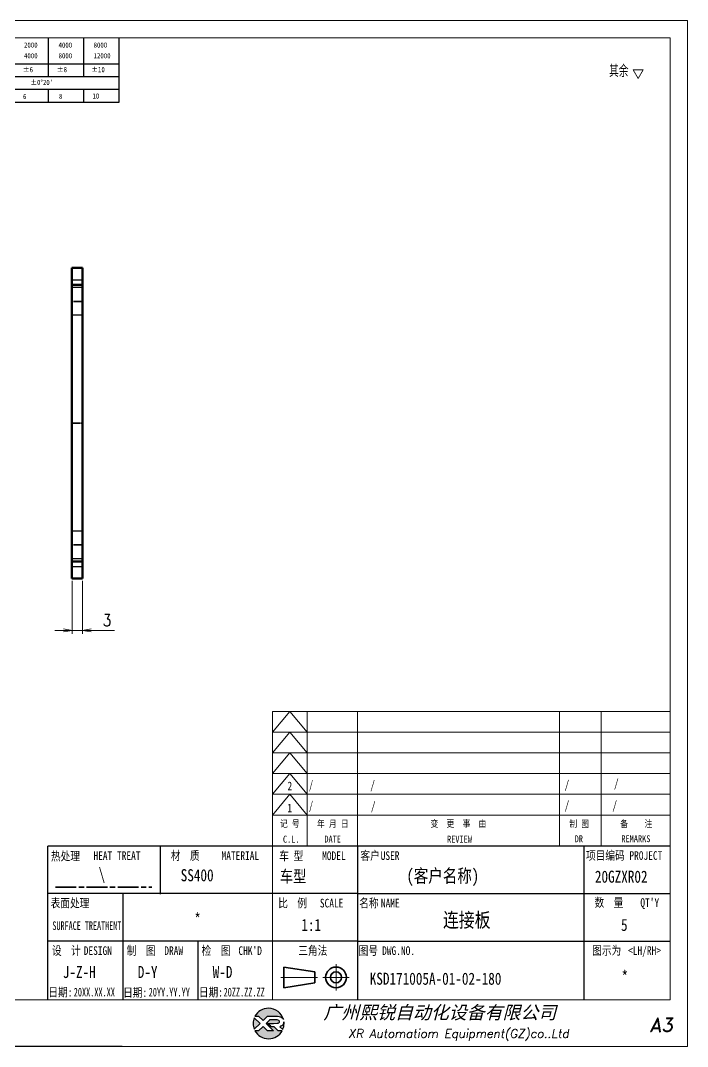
# Model space of a CAD drawing. Header units: millimetres. Extents: x 115 to 5146, y 57 to 1134.
# Drawn here: x 3914 to 4106.9, y 57 to 354 of the extents above; entities that cross this region are included whole.
import ezdxf
from ezdxf.enums import TextEntityAlignment as Align

# ---------------------------------------------------------------- set-up
doc = ezdxf.new("R2010")
doc.units = ezdxf.units.MM
doc.header["$PDMODE"] = 35
for name, pattern in [('AM_ISO02W050', [7.5, 6, -1.5]), ('AM_ISO08W050', [18, 12, -1.5, 3, -1.5]), ('AM_ISO08W050x2', [9, 6, -0.75, 1.5, -0.75]), ('CENTER', [50.8, 31.75, -6.35, 6.35, -6.35]), ('DOT2', [0.125, 0, -0.125])]:
    doc.linetypes.add(name, pattern=pattern)
for name, color, linetype, lineweight in [('CENTER', 2, 'AM_ISO08W050', 35), ('DIM', 3, 'Continuous', 25), ('DRAWING', 7, 'Continuous', 50), ('HIDDEN', 1, 'AM_ISO02W050', 25), ('中心线', 2, 'AM_ISO08W050x2', 18), ('图框', 7, 'Continuous', 18), ('标注线', 3, 'Continuous', 18), ('热处理', 7, 'Continuous', 20), ('粗点划线', 6, 'AM_ISO08W050x2', 35)]:
    doc.layers.add(name, color=color, linetype=linetype, lineweight=lineweight)
for name, color, linetype in [('layer 1', 7, 'Continuous'), ('图\\M+19E79\\M+195B6\\M+18E9A', 7, 'Continuous'), ('图号', 7, 'Continuous'), ('图名', 7, 'Continuous'), ('数量', 7, 'Continuous'), ('材质', 7, 'Continuous'), ('表面处理', 7, 'Continuous'), ('车型', 7, 'Continuous')]:
    doc.layers.add(name, color=color, linetype=linetype)
doc.layers.add('打印', color=7, linetype='Continuous', lineweight=15, plot=False)
doc.layers.add('打印-禁用', color=7, linetype='Continuous', lineweight=15, plot=False)
doc.styles.add('DIM', font='romans.shx', dxfattribs={"width": 0.8, "bigfont": 'bigfont.shx'})
doc.styles.add('STYLE1', font='')
doc.styles.add('国标', font='simfang.ttf', dxfattribs={"width": 0.8})
doc.styles.add('机械长仿宋', font='gbenor.shx', dxfattribs={"height": 1, "bigfont": 'gbcbig.shx'})
doc.styles.add('标题\\M+18E9A', font='romand.shx', dxfattribs={"oblique": 10, "bigfont": 'bigfont.shx'})
doc.styles.get('STYLE1').set_extended_font_data('SimSun')
doc.dimstyles.new('XR 1-1$0', dxfattribs={"dimtxt": 3.5, "dimasz": 2.5, "dimexe": 1, "dimexo": 0.625, "dimgap": 1.2, "dimtad": 1, "dimzin": 9, "dimdsep": 46, "dimtxsty": 'DIM', "dimblk": 'OPEN', "dimcen": 0, "dimclrd": 8, "dimclre": 8, "dimclrt": 2, "dimazin": 2, "dimtfac": 0.5, "dimtmove": 0, "dimatfit": 3, "dimldrblk": 'OPEN', "dimfxl": 0, "dimtolj": 2, "dimlwd": 18, "dimlwe": 18, "dimarcsym": 0})

# ---------------------------------------------------------------- blocks, each defined once
blk = doc.blocks.new('XR')
at = {"true_color": 0xfc8000}
h = blk.add_hatch(color=30, dxfattribs=at)
h.set_gradient(color1=(252, 128, 0), rotation=240, one_color=1, tint=1, name='INVCURVED')
edge = h.paths.add_edge_path()
edge.add_spline(control_points=[(-434.18, -5928.47), (-433.9, -5928.74), (-433.63, -5929.01), (-433.63, -5929.01), (-433.63, -5929.01), (-433.63, -5929.01), (-433.36, -5928.74), (-433.09, -5928.47)], knot_values=[0.5625, 0.5625, 0.5625, 0.5625, 0.625, 0.625, 0.625, 0.625, 0.6875, 0.6875, 0.6875, 0.6875], degree=3, periodic=0)
edge.add_spline(control_points=[(-433.09, -5928.47), (-432.82, -5928.2), (-432.54, -5927.93), (-432.54, -5927.93), (-432.54, -5927.93), (-432.54, -5927.93), (-432.04, -5927.93), (-431.53, -5927.93)], knot_values=[0.4375, 0.4375, 0.4375, 0.4375, 0.5, 0.5, 0.5, 0.5, 0.5625, 0.5625, 0.5625, 0.5625], degree=3, periodic=0)
edge.add_spline(control_points=[(-431.53, -5927.93), (-431.03, -5927.93), (-430.52, -5927.93), (-430.52, -5927.93), (-430.52, -5927.93), (-430, -5927.93), (-429.43, -5927.96), (-429.01, -5928.33)], knot_values=[0.25, 0.25, 0.25, 0.25, 0.3125, 0.3125, 0.3125, 0.3125, 0.4375, 0.4375, 0.4375, 0.4375], degree=3, periodic=0)
edge.add_spline(control_points=[(-429.01, -5928.33), (-428.88, -5928.44), (-428.78, -5928.59), (-428.71, -5928.75)], knot_values=[0.125, 0.125, 0.125, 0.125, 0.25, 0.25, 0.25, 0.25], degree=3, periodic=0)
edge.add_spline(control_points=[(-428.71, -5928.75), (-429.13, -5927.18), (-430.58, -5926.02), (-432.31, -5926.02)], knot_values=[0, 0, 0, 0, 0.125, 0.125, 0.125, 0.125], degree=3, periodic=0)
edge.add_spline(control_points=[(-432.31, -5926.02), (-433.72, -5926.02), (-434.94, -5926.79), (-435.58, -5927.93)], knot_values=[0.875, 0.875, 0.875, 0.875, 1, 1, 1, 1], degree=3, periodic=0)
edge.add_spline(control_points=[(-435.58, -5927.93), (-435.58, -5927.93), (-434.72, -5927.93), (-434.72, -5927.93), (-434.72, -5927.93), (-434.72, -5927.93), (-434.45, -5928.2), (-434.18, -5928.47)], knot_values=[0.6875, 0.6875, 0.6875, 0.6875, 0.8125, 0.8125, 0.8125, 0.8125, 0.875, 0.875, 0.875, 0.875], degree=3, periodic=0)
edge = h.paths.add_edge_path()
edge.add_spline(control_points=[(-434.79, -5929.26), (-435.04, -5929.02), (-435.34, -5928.72), (-435.54, -5928.53)], knot_values=[0.562504, 0.562504, 0.562504, 0.562504, 0.656252, 0.656252, 0.656252, 0.656252], degree=3, periodic=0)
edge.add_spline(control_points=[(-435.54, -5928.53), (-435.67, -5928.4), (-435.76, -5928.31), (-435.76, -5928.31), (-435.76, -5928.31), (-435.94, -5928.74), (-436.03, -5929.21), (-436.03, -5929.71)], knot_values=[0.25, 0.25, 0.25, 0.25, 0.312504, 0.312504, 0.312504, 0.312504, 0.562504, 0.562504, 0.562504, 0.562504], degree=3, periodic=0)
edge.add_spline(control_points=[(-436.03, -5929.71), (-436.03, -5930.2), (-435.94, -5930.67), (-435.76, -5931.1), (-435.76, -5931.1), (-435.4, -5930.75), (-435.05, -5930.4)], knot_values=[0.874998, 0.874998, 0.874998, 0.874998, 1.124998, 1.124998, 1.124998, 1.25, 1.25, 1.25, 1.25], degree=3, periodic=0)
edge.add_spline(control_points=[(-435.05, -5930.4), (-434.7, -5930.05), (-434.34, -5929.71), (-434.34, -5929.71), (-434.34, -5929.71), (-434.34, -5929.71), (-434.34, -5929.71), (-434.34, -5929.71)], knot_values=[0.749878, 0.749878, 0.749878, 0.749878, 0.874875, 0.874875, 0.874875, 0.874875, 0.874998, 0.874998, 0.874998, 0.874998], degree=3, periodic=0)
edge.add_spline(control_points=[(-434.34, -5929.71), (-434.34, -5929.71), (-434.34, -5929.71), (-434.34, -5929.71)], knot_values=[0.749634, 0.749634, 0.749634, 0.749634, 0.749817, 0.749817, 0.749817, 0.749817], degree=3, periodic=0)
edge.add_spline(control_points=[(-434.35, -5929.7), (-434.35, -5929.7), (-434.35, -5929.7), (-434.35, -5929.7)], knot_values=[0.738281, 0.738281, 0.738281, 0.738281, 0.742188, 0.742188, 0.742188, 0.742188], degree=3, periodic=0)
edge.add_spline(control_points=[(-434.35, -5929.7), (-434.36, -5929.69), (-434.37, -5929.68), (-434.38, -5929.67)], knot_values=[0.726563, 0.726563, 0.726563, 0.726563, 0.738281, 0.738281, 0.738281, 0.738281], degree=3, periodic=0)
edge.add_spline(control_points=[(-434.38, -5929.67), (-434.38, -5929.66), (-434.39, -5929.65), (-434.4, -5929.65)], knot_values=[0.718751, 0.718751, 0.718751, 0.718751, 0.726563, 0.726563, 0.726563, 0.726563], degree=3, periodic=0)
edge.add_spline(control_points=[(-434.4, -5929.65), (-434.42, -5929.63), (-434.45, -5929.6), (-434.47, -5929.58)], knot_values=[0.703126, 0.703126, 0.703126, 0.703126, 0.718751, 0.718751, 0.718751, 0.718751], degree=3, periodic=0)
edge.add_spline(control_points=[(-434.47, -5929.58), (-434.5, -5929.55), (-434.53, -5929.52), (-434.56, -5929.49)], knot_values=[0.687501, 0.687501, 0.687501, 0.687501, 0.703126, 0.703126, 0.703126, 0.703126], degree=3, periodic=0)
edge.add_spline(control_points=[(-434.56, -5929.49), (-434.63, -5929.42), (-434.71, -5929.35), (-434.79, -5929.26)], knot_values=[0.656252, 0.656252, 0.656252, 0.656252, 0.687501, 0.687501, 0.687501, 0.687501], degree=3, periodic=0)
at = {"true_color": 0x0348ff}
h = blk.add_hatch(color=160, dxfattribs=at)
h.set_gradient(color1=(3, 72, 255), color2=(0, 41, 153), one_color=1, tint=0.3, name='HEMISPHERICAL')
edge = h.paths.add_edge_path()
edge.add_spline(control_points=[(-432.54, -5929.67), (-432.26, -5929.95), (-431.94, -5930.23), (-431.66, -5930.51), (-431.66, -5930.51), (-431.66, -5930.51), (-431.66, -5930.51), (-431.66, -5930.51)], knot_values=[0.736842, 0.736842, 0.736842, 0.736842, 0.789474, 0.789474, 0.789474, 0.789474, 0.802633, 0.802633, 0.802633, 0.802633], degree=3, periodic=0)
edge.add_spline(control_points=[(-431.66, -5930.51), (-431.65, -5930.51), (-431.65, -5930.52), (-431.65, -5930.52)], knot_values=[0.802633, 0.802633, 0.802633, 0.802633, 0.815791, 0.815791, 0.815791, 0.815791], degree=3, periodic=0)
edge.add_spline(control_points=[(-431.65, -5930.52), (-431.64, -5930.53), (-431.64, -5930.53), (-431.64, -5930.53)], knot_values=[0.815791, 0.815791, 0.815791, 0.815791, 0.82237, 0.82237, 0.82237, 0.82237], degree=3, periodic=0)
edge.add_spline(control_points=[(-431.64, -5930.53), (-431.64, -5930.53), (-431.64, -5930.53), (-431.63, -5930.54)], knot_values=[0.82237, 0.82237, 0.82237, 0.82237, 0.828949, 0.828949, 0.828949, 0.828949], degree=3, periodic=0)
edge.add_spline(control_points=[(-431.63, -5930.54), (-431.63, -5930.54), (-431.63, -5930.54), (-431.63, -5930.54), (-431.63, -5930.54), (-431.63, -5930.54), (-431.59, -5930.54), (-431.52, -5930.54)], knot_values=[0.841901, 0.841901, 0.841901, 0.841901, 0.842105, 0.842105, 0.842105, 0.842105, 0.855264, 0.855264, 0.855264, 0.855264], degree=3, periodic=0)
edge.add_spline(control_points=[(-431.52, -5930.54), (-431.46, -5930.54), (-431.38, -5930.54), (-431.3, -5930.54)], knot_values=[0.855264, 0.855264, 0.855264, 0.855264, 0.868422, 0.868422, 0.868422, 0.868422], degree=3, periodic=0)
edge.add_spline(control_points=[(-431.3, -5930.54), (-431.26, -5930.54), (-431.22, -5930.54), (-431.18, -5930.54)], knot_values=[0.868422, 0.868422, 0.868422, 0.868422, 0.875, 0.875, 0.875, 0.875], degree=3, periodic=0)
edge.add_spline(control_points=[(-431.18, -5930.54), (-431.14, -5930.54), (-431.1, -5930.54), (-431.07, -5930.54)], knot_values=[0.875, 0.875, 0.875, 0.875, 0.881579, 0.881579, 0.881579, 0.881579], degree=3, periodic=0)
edge.add_spline(control_points=[(-431.07, -5930.54), (-431.05, -5930.54), (-431.04, -5930.54), (-431.03, -5930.54)], knot_values=[0.881579, 0.881579, 0.881579, 0.881579, 0.884869, 0.884869, 0.884869, 0.884869], degree=3, periodic=0)
edge.add_spline(control_points=[(-431.03, -5930.54), (-431.02, -5930.54), (-431, -5930.54), (-431, -5930.54)], knot_values=[0.884869, 0.884869, 0.884869, 0.884869, 0.888158, 0.888158, 0.888158, 0.888158], degree=3, periodic=0)
edge.add_spline(control_points=[(-431, -5930.54), (-430.99, -5930.54), (-430.99, -5930.54), (-430.98, -5930.54)], knot_values=[0.888158, 0.888158, 0.888158, 0.888158, 0.889803, 0.889803, 0.889803, 0.889803], degree=3, periodic=0)
edge.add_spline(control_points=[(-430.98, -5930.54), (-430.98, -5930.54), (-430.98, -5930.54), (-430.97, -5930.54)], knot_values=[0.889803, 0.889803, 0.889803, 0.889803, 0.891447, 0.891447, 0.891447, 0.891447], degree=3, periodic=0)
edge.add_spline(control_points=[(-430.97, -5930.54), (-430.97, -5930.54), (-430.97, -5930.54), (-430.97, -5930.54)], knot_values=[0.891447, 0.891447, 0.891447, 0.891447, 0.89227, 0.89227, 0.89227, 0.89227], degree=3, periodic=0)
edge.add_spline(control_points=[(-430.97, -5930.54), (-430.97, -5930.54), (-430.97, -5930.54), (-430.97, -5930.54)], knot_values=[0.89227, 0.89227, 0.89227, 0.89227, 0.893092, 0.893092, 0.893092, 0.893092], degree=3, periodic=0)
edge.add_spline(control_points=[(-430.97, -5930.54), (-430.97, -5930.54), (-430.97, -5930.54), (-430.97, -5930.54)], knot_values=[0.893092, 0.893092, 0.893092, 0.893092, 0.893503, 0.893503, 0.893503, 0.893503], degree=3, periodic=0)
edge.add_spline(control_points=[(-430.97, -5930.54), (-430.97, -5930.54), (-430.97, -5930.54), (-430.97, -5930.54)], knot_values=[0.893503, 0.893503, 0.893503, 0.893503, 0.893914, 0.893914, 0.893914, 0.893914], degree=3, periodic=0)
edge.add_spline(control_points=[(-430.97, -5930.54), (-430.97, -5930.54), (-430.97, -5930.54), (-430.97, -5930.54)], knot_values=[0.893914, 0.893914, 0.893914, 0.893914, 0.89412, 0.89412, 0.89412, 0.89412], degree=3, periodic=0)
edge.add_spline(control_points=[(-430.97, -5930.54), (-430.97, -5930.54), (-430.97, -5930.54), (-430.97, -5930.54)], knot_values=[0.89412, 0.89412, 0.89412, 0.89412, 0.894326, 0.894326, 0.894326, 0.894326], degree=3, periodic=0)
edge.add_spline(control_points=[(-430.97, -5930.54), (-430.97, -5930.54), (-430.97, -5930.54), (-430.97, -5930.54)], knot_values=[0.894428, 0.894428, 0.894428, 0.894428, 0.894531, 0.894531, 0.894531, 0.894531], degree=3, periodic=0)
edge.add_spline(control_points=[(-430.97, -5930.54), (-430.97, -5930.54), (-430.97, -5930.54), (-430.97, -5930.54)], knot_values=[0.894531, 0.894531, 0.894531, 0.894531, 0.894583, 0.894583, 0.894583, 0.894583], degree=3, periodic=0)
edge.add_spline(control_points=[(-430.97, -5930.54), (-430.97, -5930.54), (-430.97, -5930.54), (-430.97, -5930.54), (-430.97, -5930.54), (-430.97, -5930.54), (-430.73, -5930.78), (-430.49, -5931.01)], knot_values=[0.894685, 0.894685, 0.894685, 0.894685, 0.894737, 0.894737, 0.894737, 0.894737, 0.921052, 0.921052, 0.921052, 0.921052], degree=3, periodic=0)
edge.add_spline(control_points=[(-430.49, -5931.01), (-430.26, -5931.24), (-430.02, -5931.48), (-430.02, -5931.48)], knot_values=[0.921052, 0.921052, 0.921052, 0.921052, 0.947368, 0.947368, 0.947368, 0.947368], degree=3, periodic=0)
edge.add_spline(control_points=[(-430.02, -5931.48), (-430.02, -5931.48), (-430.02, -5931.48), (-430.02, -5931.48)], knot_values=[0.947522, 0.947522, 0.947522, 0.947522, 0.947573, 0.947573, 0.947573, 0.947573], degree=3, periodic=0)
edge.add_spline(control_points=[(-430.02, -5931.48), (-430.02, -5931.48), (-430.02, -5931.48), (-430.02, -5931.48)], knot_values=[0.947573, 0.947573, 0.947573, 0.947573, 0.947676, 0.947676, 0.947676, 0.947676], degree=3, periodic=0)
edge.add_spline(control_points=[(-430.02, -5931.48), (-430.02, -5931.48), (-430.02, -5931.48), (-430.02, -5931.48)], knot_values=[0.947676, 0.947676, 0.947676, 0.947676, 0.947779, 0.947779, 0.947779, 0.947779], degree=3, periodic=0)
edge.add_spline(control_points=[(-430.02, -5931.48), (-430.02, -5931.48), (-430.02, -5931.48), (-430.02, -5931.48)], knot_values=[0.947779, 0.947779, 0.947779, 0.947779, 0.947984, 0.947984, 0.947984, 0.947984], degree=3, periodic=0)
edge.add_spline(control_points=[(-430.02, -5931.48), (-430.02, -5931.48), (-430.02, -5931.48), (-430.02, -5931.48)], knot_values=[0.947984, 0.947984, 0.947984, 0.947984, 0.94819, 0.94819, 0.94819, 0.94819], degree=3, periodic=0)
edge.add_spline(control_points=[(-430.02, -5931.48), (-430.02, -5931.48), (-430.02, -5931.48), (-430.02, -5931.48)], knot_values=[0.94819, 0.94819, 0.94819, 0.94819, 0.948601, 0.948601, 0.948601, 0.948601], degree=3, periodic=0)
edge.add_spline(control_points=[(-430.02, -5931.48), (-430.02, -5931.48), (-430.02, -5931.48), (-430.02, -5931.48)], knot_values=[0.948601, 0.948601, 0.948601, 0.948601, 0.949012, 0.949012, 0.949012, 0.949012], degree=3, periodic=0)
edge.add_spline(control_points=[(-430.02, -5931.48), (-430.02, -5931.48), (-430.01, -5931.48), (-430.01, -5931.48)], knot_values=[0.949012, 0.949012, 0.949012, 0.949012, 0.949834, 0.949834, 0.949834, 0.949834], degree=3, periodic=0)
edge.add_spline(control_points=[(-430.01, -5931.48), (-430.01, -5931.48), (-430.01, -5931.48), (-430.01, -5931.48)], knot_values=[0.949834, 0.949834, 0.949834, 0.949834, 0.950657, 0.950657, 0.950657, 0.950657], degree=3, periodic=0)
edge.add_spline(control_points=[(-430.01, -5931.48), (-430.01, -5931.48), (-430, -5931.48), (-430, -5931.48)], knot_values=[0.950657, 0.950657, 0.950657, 0.950657, 0.952301, 0.952301, 0.952301, 0.952301], degree=3, periodic=0)
edge.add_spline(control_points=[(-430, -5931.48), (-429.99, -5931.48), (-429.98, -5931.48), (-429.98, -5931.48)], knot_values=[0.952301, 0.952301, 0.952301, 0.952301, 0.953946, 0.953946, 0.953946, 0.953946], degree=3, periodic=0)
edge.add_spline(control_points=[(-429.98, -5931.48), (-429.96, -5931.48), (-429.95, -5931.48), (-429.93, -5931.48)], knot_values=[0.953946, 0.953946, 0.953946, 0.953946, 0.957236, 0.957236, 0.957236, 0.957236], degree=3, periodic=0)
edge.add_spline(control_points=[(-429.93, -5931.48), (-429.91, -5931.48), (-429.89, -5931.48), (-429.87, -5931.48)], knot_values=[0.957236, 0.957236, 0.957236, 0.957236, 0.960525, 0.960525, 0.960525, 0.960525], degree=3, periodic=0)
edge.add_spline(control_points=[(-429.87, -5931.48), (-429.82, -5931.48), (-429.77, -5931.48), (-429.71, -5931.48)], knot_values=[0.960525, 0.960525, 0.960525, 0.960525, 0.967104, 0.967104, 0.967104, 0.967104], degree=3, periodic=0)
edge.add_spline(control_points=[(-429.71, -5931.48), (-429.65, -5931.48), (-429.59, -5931.48), (-429.53, -5931.48)], knot_values=[0.967104, 0.967104, 0.967104, 0.967104, 0.973683, 0.973683, 0.973683, 0.973683], degree=3, periodic=0)
edge.add_spline(control_points=[(-429.53, -5931.48), (-429.41, -5931.48), (-429.29, -5931.48), (-429.19, -5931.48)], knot_values=[0.973683, 0.973683, 0.973683, 0.973683, 0.98684, 0.98684, 0.98684, 0.98684], degree=3, periodic=0)
edge.add_spline(control_points=[(-429.19, -5931.48), (-429.1, -5931.48), (-429.04, -5931.48), (-429.04, -5931.48), (-429.67, -5932.62), (-430.9, -5933.39), (-432.31, -5933.39)], knot_values=[0.98684, 0.98684, 0.98684, 0.98684, 1, 1, 1, 1.052632, 1.052632, 1.052632, 1.052632], degree=3, periodic=0)
edge.add_spline(control_points=[(-432.31, -5933.39), (-433.72, -5933.39), (-434.94, -5932.62), (-435.58, -5931.48), (-435.58, -5931.48), (-435.58, -5931.48), (-435.36, -5931.48), (-435.15, -5931.48)], knot_values=[0.052632, 0.052632, 0.052632, 0.052632, 0.105263, 0.105263, 0.105263, 0.105263, 0.131579, 0.131579, 0.131579, 0.131579], degree=3, periodic=0)
edge.add_spline(control_points=[(-435.15, -5931.48), (-434.93, -5931.48), (-434.72, -5931.48), (-434.72, -5931.48), (-434.72, -5931.48), (-434.72, -5931.48), (-434.45, -5931.21), (-434.18, -5930.94)], knot_values=[0.131579, 0.131579, 0.131579, 0.131579, 0.157895, 0.157895, 0.157895, 0.157895, 0.184211, 0.184211, 0.184211, 0.184211], degree=3, periodic=0)
edge.add_spline(control_points=[(-434.18, -5930.94), (-433.9, -5930.67), (-433.63, -5930.4), (-433.63, -5930.4), (-433.63, -5930.4), (-433.63, -5930.4), (-433.36, -5930.67), (-433.09, -5930.94)], knot_values=[0.184211, 0.184211, 0.184211, 0.184211, 0.210526, 0.210526, 0.210526, 0.210526, 0.236842, 0.236842, 0.236842, 0.236842], degree=3, periodic=0)
edge.add_spline(control_points=[(-433.09, -5930.94), (-432.82, -5931.21), (-432.54, -5931.48), (-432.54, -5931.48), (-432.54, -5931.48), (-432.54, -5931.48), (-432.19, -5931.48), (-431.83, -5931.48)], knot_values=[0.236842, 0.236842, 0.236842, 0.236842, 0.263158, 0.263158, 0.263158, 0.263158, 0.289474, 0.289474, 0.289474, 0.289474], degree=3, periodic=0)
edge.add_spline(control_points=[(-431.83, -5931.48), (-431.48, -5931.48), (-431.12, -5931.48), (-431.12, -5931.48), (-431.12, -5931.48), (-431.12, -5931.48), (-431.57, -5931.03), (-432.02, -5930.59)], knot_values=[0.289474, 0.289474, 0.289474, 0.289474, 0.315789, 0.315789, 0.315789, 0.315789, 0.342105, 0.342105, 0.342105, 0.342105], degree=3, periodic=0)
edge.add_spline(control_points=[(-432.02, -5930.59), (-432.47, -5930.15), (-432.92, -5929.71), (-432.92, -5929.71), (-432.92, -5929.71), (-432.92, -5929.71), (-432.71, -5929.5), (-432.5, -5929.29)], knot_values=[0.342105, 0.342105, 0.342105, 0.342105, 0.368421, 0.368421, 0.368421, 0.368421, 0.394737, 0.394737, 0.394737, 0.394737], degree=3, periodic=0)
edge.add_spline(control_points=[(-432.5, -5929.29), (-432.3, -5929.09), (-432.09, -5928.88), (-432.09, -5928.88)], knot_values=[0.394737, 0.394737, 0.394737, 0.394737, 0.421053, 0.421053, 0.421053, 0.421053], degree=3, periodic=0)
edge.add_spline(control_points=[(-432.09, -5928.88), (-432.09, -5928.88), (-432.06, -5928.86), (-432.06, -5928.86)], knot_values=[0.421053, 0.421053, 0.421053, 0.421053, 0.473684, 0.473684, 0.473684, 0.473684], degree=3, periodic=0)
edge.add_spline(control_points=[(-432.06, -5928.86), (-432.06, -5928.86), (-432.06, -5928.86), (-432.06, -5928.86), (-432.06, -5928.86), (-432.06, -5928.86), (-430.4, -5928.86), (-430.26, -5928.86)], knot_values=[0.473684, 0.473684, 0.473684, 0.473684, 0.473684, 0.473684, 0.473684, 0.473684, 0.526316, 0.526316, 0.526316, 0.526316], degree=3, periodic=0)
edge.add_spline(control_points=[(-430.26, -5928.86), (-429.54, -5928.86), (-429.62, -5929.4), (-429.83, -5929.55)], knot_values=[0.526316, 0.526316, 0.526316, 0.526316, 0.578947, 0.578947, 0.578947, 0.578947], degree=3, periodic=0)
edge.add_spline(control_points=[(-429.83, -5929.55), (-429.94, -5929.62), (-430.08, -5929.65), (-430.26, -5929.65), (-430.26, -5929.65), (-430.26, -5929.65), (-430.48, -5929.65), (-430.71, -5929.66)], knot_values=[0.578947, 0.578947, 0.578947, 0.578947, 0.631579, 0.631579, 0.631579, 0.631579, 0.657895, 0.657895, 0.657895, 0.657895], degree=3, periodic=0)
edge.add_spline(control_points=[(-430.71, -5929.66), (-430.93, -5929.66), (-431.15, -5929.67), (-431.15, -5929.67), (-431.15, -5929.67), (-431.15, -5929.67), (-432.54, -5929.67), (-432.54, -5929.67)], knot_values=[0.657895, 0.657895, 0.657895, 0.657895, 0.684211, 0.684211, 0.684211, 0.684211, 0.736842, 0.736842, 0.736842, 0.736842], degree=3, periodic=0)
edge = h.paths.add_edge_path()
edge.add_spline(control_points=[(-428.6, -5929.32), (-428.61, -5929.67), (-428.76, -5930), (-429.06, -5930.22)], knot_values=[0.8, 0.8, 0.8, 0.8, 1, 1, 1, 1], degree=3, periodic=0)
edge.add_spline(control_points=[(-429.06, -5930.22), (-429.22, -5930.34), (-429.41, -5930.43), (-429.61, -5930.48)], knot_values=[0.6, 0.6, 0.6, 0.6, 0.8, 0.8, 0.8, 0.8], degree=3, periodic=0)
edge.add_spline(control_points=[(-429.61, -5930.48), (-429.61, -5930.48), (-428.9, -5931.19), (-428.9, -5931.19), (-428.9, -5931.19), (-428.69, -5930.73), (-428.58, -5930.23), (-428.58, -5929.71)], knot_values=[0.2, 0.2, 0.2, 0.2, 0.4, 0.4, 0.4, 0.4, 0.6, 0.6, 0.6, 0.6], degree=3, periodic=0)
edge.add_spline(control_points=[(-428.58, -5929.71), (-428.58, -5929.58), (-428.59, -5929.45), (-428.6, -5929.32)], knot_values=[0, 0, 0, 0, 0.2, 0.2, 0.2, 0.2], degree=3, periodic=0)
at = {"layer": 'layer 1', "color": 30}
for points, knots in [([(-432.31, -5926.02), (-430.58, -5926.02), (-429.13, -5927.18), (-428.71, -5928.75), (-428.71, -5928.75), (-428.78, -5928.59), (-428.88, -5928.44), (-429.01, -5928.33), (-429.01, -5928.33), (-429.43, -5927.96), (-430, -5927.93), (-430.52, -5927.93), (-430.52, -5927.93), (-430.52, -5927.93), (-432.54, -5927.93), (-432.54, -5927.93), (-432.54, -5927.93), (-432.54, -5927.93), (-433.63, -5929.01), (-433.63, -5929.01), (-433.63, -5929.01), (-433.63, -5929.01), (-434.72, -5927.93), (-434.72, -5927.93), (-434.72, -5927.93), (-434.72, -5927.93), (-435.58, -5927.93), (-435.58, -5927.93), (-435.58, -5927.93), (-434.94, -5926.79), (-433.72, -5926.02), (-432.31, -5926.02)], [0, 0, 0, 0, 0.125, 0.125, 0.125, 0.125, 0.25, 0.25, 0.25, 0.25, 0.375, 0.375, 0.375, 0.375, 0.5, 0.5, 0.5, 0.5, 0.625, 0.625, 0.625, 0.625, 0.75, 0.75, 0.75, 0.75, 0.875, 0.875, 0.875, 0.875, 1, 1, 1, 1]), ([(-435.76, -5931.1), (-435.94, -5930.67), (-436.03, -5930.2), (-436.03, -5929.71), (-436.03, -5929.71), (-436.03, -5929.21), (-435.94, -5928.74), (-435.76, -5928.31), (-435.76, -5928.31), (-435.76, -5928.31), (-434.34, -5929.71), (-434.34, -5929.71), (-434.34, -5929.71), (-434.34, -5929.71), (-435.76, -5931.1), (-435.76, -5931.1)], [0, 0, 0, 0, 0.25, 0.25, 0.25, 0.25, 0.5, 0.5, 0.5, 0.5, 0.75, 0.75, 0.75, 0.75, 1, 1, 1, 1])]:
    blk.add_open_spline(points, degree=3, knots=knots, dxfattribs=at)
at = {"layer": 'layer 1', "color": 154}
for points, knots in [([(-429.04, -5931.48), (-429.67, -5932.62), (-430.9, -5933.39), (-432.31, -5933.39), (-432.31, -5933.39), (-433.72, -5933.39), (-434.94, -5932.62), (-435.58, -5931.48), (-435.58, -5931.48), (-435.58, -5931.48), (-434.72, -5931.48), (-434.72, -5931.48), (-434.72, -5931.48), (-434.72, -5931.48), (-433.63, -5930.4), (-433.63, -5930.4), (-433.63, -5930.4), (-433.63, -5930.4), (-432.54, -5931.48), (-432.54, -5931.48), (-432.54, -5931.48), (-432.54, -5931.48), (-431.12, -5931.48), (-431.12, -5931.48), (-431.12, -5931.48), (-431.12, -5931.48), (-432.92, -5929.71), (-432.92, -5929.71), (-432.92, -5929.71), (-432.92, -5929.71), (-432.09, -5928.88), (-432.09, -5928.88), (-432.09, -5928.88), (-432.09, -5928.88), (-432.06, -5928.86), (-432.06, -5928.86), (-432.06, -5928.86), (-432.06, -5928.86), (-430.4, -5928.86), (-430.26, -5928.86), (-430.26, -5928.86), (-429.54, -5928.86), (-429.62, -5929.4), (-429.83, -5929.55), (-429.83, -5929.55), (-429.94, -5929.62), (-430.08, -5929.65), (-430.26, -5929.65), (-430.26, -5929.65), (-430.26, -5929.65), (-431.15, -5929.67), (-431.15, -5929.67), (-431.15, -5929.67), (-431.15, -5929.67), (-432.54, -5929.67), (-432.54, -5929.67), (-432.54, -5929.67), (-432.26, -5929.95), (-431.94, -5930.23), (-431.66, -5930.51), (-431.66, -5930.51), (-431.66, -5930.51), (-431.63, -5930.54), (-431.63, -5930.54), (-431.63, -5930.54), (-431.63, -5930.54), (-430.97, -5930.54), (-430.97, -5930.54), (-430.97, -5930.54), (-430.97, -5930.54), (-430.02, -5931.48), (-430.02, -5931.48), (-430.02, -5931.48), (-430.02, -5931.48), (-429.04, -5931.48), (-429.04, -5931.48)], [0, 0, 0, 0, 0.052632, 0.052632, 0.052632, 0.052632, 0.105263, 0.105263, 0.105263, 0.105263, 0.157895, 0.157895, 0.157895, 0.157895, 0.210526, 0.210526, 0.210526, 0.210526, 0.263158, 0.263158, 0.263158, 0.263158, 0.315789, 0.315789, 0.315789, 0.315789, 0.368421, 0.368421, 0.368421, 0.368421, 0.421053, 0.421053, 0.421053, 0.421053, 0.473684, 0.473684, 0.473684, 0.473684, 0.526316, 0.526316, 0.526316, 0.526316, 0.578947, 0.578947, 0.578947, 0.578947, 0.631579, 0.631579, 0.631579, 0.631579, 0.684211, 0.684211, 0.684211, 0.684211, 0.736842, 0.736842, 0.736842, 0.736842, 0.789474, 0.789474, 0.789474, 0.789474, 0.842105, 0.842105, 0.842105, 0.842105, 0.894737, 0.894737, 0.894737, 0.894737, 0.947368, 0.947368, 0.947368, 0.947368, 1, 1, 1, 1]), ([(-428.6, -5929.32), (-428.59, -5929.45), (-428.58, -5929.58), (-428.58, -5929.71), (-428.58, -5929.71), (-428.58, -5930.23), (-428.69, -5930.73), (-428.9, -5931.19), (-428.9, -5931.19), (-428.9, -5931.19), (-429.61, -5930.48), (-429.61, -5930.48), (-429.61, -5930.48), (-429.41, -5930.43), (-429.22, -5930.34), (-429.06, -5930.22), (-429.06, -5930.22), (-428.76, -5930), (-428.61, -5929.67), (-428.6, -5929.32)], [0, 0, 0, 0, 0.2, 0.2, 0.2, 0.2, 0.4, 0.4, 0.4, 0.4, 0.6, 0.6, 0.6, 0.6, 0.8, 0.8, 0.8, 0.8, 1, 1, 1, 1])]:
    blk.add_open_spline(points, degree=3, knots=knots, dxfattribs=at)
blk = doc.blocks.new('GZDEH零件A3图框V01版')
at = {"layer": '中心线', "color": 1, "linetype": 'CENTER', "lineweight": 5, "ltscale": 2}
for p, q in [((3175.82, -1822.66), (3175.82, -1830.26)), ((3170.49, -1826.46), (3159.89, -1826.46)), ((3179.62, -1826.46), (3172.02, -1826.46))]:
    blk.add_line(p, q, dxfattribs=at)
at = {"layer": '图\\M+19E79\\M+195B6\\M+18E9A', "color": 9}
for p, q in [((3092.64, -1561.98), (3092.64, -1554.46)), ((3102.86, -1561.98), (3102.86, -1554.46)), ((3113.09, -1573.08), (3113.09, -1554.46)), ((2996.09, -1561.98), (3113.09, -1561.98)), ((3092.64, -1565.68), (3092.64, -1561.98)), ((3102.86, -1565.68), (3102.86, -1561.98)), ((2996.09, -1565.68), (3113.09, -1565.68)), ((2996.09, -1569.38), (3113.09, -1569.38)), ((3092.64, -1573.08), (3092.64, -1569.38)), ((3102.86, -1573.08), (3102.86, -1569.38)), ((2990.09, -1573.08), (3113.09, -1573.08)), ((3272.49, -1788.46), (3092.49, -1788.46)), ((3124.99, -1788.46), (3124.99, -1802.35)), ((3181.99, -1788.46), (3181.99, -1832.96)), ((3247.49, -1788.46), (3247.49, -1832.96)), ((3181.99, -1802.21), (3092.49, -1802.21)), ((3114.17, -1802.21), (3114.17, -1815.96)), ((3181.99, -1802.21), (3272.49, -1802.21)), ((3181.99, -1815.96), (3092.49, -1815.96)), ((3114.17, -1815.96), (3114.17, -1832.96)), ((3114.17, -1815.96), (3114.17, -1832.96)), ((3135.83, -1815.96), (3135.83, -1832.96)), ((3135.83, -1815.96), (3135.83, -1832.96)), ((3181.99, -1815.96), (3272.49, -1815.96))]:
    blk.add_line(p, q, dxfattribs=at)
at = {"layer": '图\\M+19E79\\M+195B6\\M+18E9A', "color": 7}
blk.add_line((3272.49, -1788.46), (3092.49, -1788.46), dxfattribs=at)
at = {"layer": '图\\M+19E79\\M+195B6\\M+18E9A', "color": 9, "linetype": 'Continuous'}
blk.add_line((3092.49, -1832.96), (3092.49, -1788.46), dxfattribs=at)
at = {"layer": '图框', "linetype": 'Continuous'}
for p, q in [((3272.49, -1554.46), (2882.49, -1554.46)), ((3272.49, -1832.96), (3272.49, -1554.46)), ((3157.49, -1749.46), (3272.49, -1749.46)), ((3157.49, -1832.96), (3157.49, -1749.46)), ((2882.49, -1832.96), (3272.49, -1832.96))]:
    blk.add_line(p, q, dxfattribs=at)
at = {"layer": '图框', "color": 9}
for p, q in [((3157.49, -1755.46), (3162.49, -1749.46)), ((3162.49, -1749.46), (3167.49, -1755.46)), ((3167.49, -1788.46), (3167.49, -1749.46)), ((3240.49, -1788.46), (3240.49, -1749.46)), ((3252.49, -1749.46), (3252.49, -1788.46)), ((3157.49, -1755.46), (3272.49, -1755.46)), ((3157.49, -1761.46), (3162.49, -1755.46)), ((3162.49, -1755.46), (3167.49, -1761.46)), ((3157.49, -1761.46), (3272.49, -1761.46)), ((3157.49, -1767.46), (3162.49, -1761.46)), ((3162.49, -1761.46), (3167.49, -1767.46)), ((3157.49, -1767.46), (3272.49, -1767.46)), ((3157.49, -1773.46), (3162.49, -1767.46)), ((3162.49, -1767.46), (3167.49, -1773.46)), ((3157.49, -1773.46), (3272.49, -1773.46)), ((3157.49, -1779.46), (3162.49, -1773.46)), ((3162.49, -1773.46), (3167.49, -1779.46)), ((3157.49, -1779.46), (3272.49, -1779.46))]:
    blk.add_line(p, q, dxfattribs=at)
at = {"layer": '图框', "color": 9, "linetype": 'Continuous'}
blk.add_line((3181.99, -1749.46), (3181.99, -1832.96), dxfattribs=at)
at = {"layer": '图框', "color": 2, "linetype": 'ByBlock', "lineweight": 35}
for p, q in [((3169.69, -1824.86), (3160.69, -1823.46)), ((3160.69, -1829.46), (3160.69, -1823.46)), ((3169.69, -1824.86), (3169.69, -1828.06)), ((3169.69, -1828.06), (3160.69, -1829.46))]:
    blk.add_line(p, q, dxfattribs=at)
for radius in [3, 1.6]:
    blk.add_circle((3175.82, -1826.46), radius, dxfattribs=at)
at = {"layer": '打印-禁用', "linetype": 'Continuous'}
for p, q in [((3277.49, -1549.46), (2857.49, -1549.46)), ((3277.49, -1846.46), (3277.49, -1549.46)), ((2857.49, -1846.46), (3277.49, -1846.46))]:
    blk.add_line(p, q, dxfattribs=at)
at = {"layer": 'DIM', "xscale": 1.199999999999818, "yscale": 1.199999999999818, "zscale": 1.199999999999818}
blk.add_blockref('XR', (3675.07, 5275.84), dxfattribs=at)
at = {"layer": '图\\M+19E79\\M+195B6\\M+18E9A', "color": 9, "style": '国标'}
for s, height, width, p in [('2000', 1.5, 0.8, (3085.57, -1557.31)), ('4000', 1.5, 0.8, (3095.57, -1557.31)), ('8000', 1.5, 0.8, (3105.7, -1557.31)), ('4000', 1.5, 0.8, (3085.57, -1560.41)), ('8000', 1.5, 0.8, (3095.57, -1560.41)), ('12000', 1.5, 0.8, (3105.7, -1560.41)), ('±6', 1.5, 0.8, (3085.22, -1564.42)), ('±8', 1.5, 0.8, (3095.06, -1564.42)), ('±10', 1.5, 0.8, (3105.02, -1564.42)), ("±0%%D20'", 1.5, 0.8, (3087.38, -1568.12)), ('6', 1.5, 0.8, (3085.28, -1572.19)), ('8', 1.5, 0.8, (3095.68, -1572.15)), ('10', 1.5, 0.8, (3105.36, -1572.06)), ('热处理', 2.5, 0.8, (3093.35, -1792.61)), ('材  质', 2.5, 0.8, (3128.04, -1792.46)), ('项目编码 PROJECT', 2.5, 0.8, (3248.13, -1792.43)), ('表面处理', 2.5, 0.8, (3093.27, -1806.21)), ('比  例\u3000', 2.5, 0.8, (3159.1, -1806.21)), ('SCALE', 2.5, 0.8, (3171.15, -1806.21)), ('名称\u3000', 2.5, 0.8, (3182.54, -1806.21)), ('NAME', 2.5, 0.8, (3188.8, -1806.21)), ('数  量', 2.5, 0.8, (3250.61, -1806.05)), ("QT'Y ", 2.5, 0.8, (3263.86, -1806.05)), ('SURFACE TREATMENT', 2.5, 0.6, (3093.77, -1812.75)), (' DESIGN', 2.5, 0.8, (3101.47, -1819.96)), (' DRAW', 2.5, 0.8, (3124.78, -1819.96)), ("CHK'D", 2.5, 0.8, (3147.58, -1819.96)), ('三角法', 2.5, 0.8, (3164.9, -1819.96)), ('图号', 2.5, 0.8, (3182.36, -1819.96)), ('DWG.NO.', 2.5, 0.8, (3189.16, -1819.96)), ('图示为', 2.5, 0.8, (3249.94, -1819.93)), ('<LH/RH>', 2.5, 0.8, (3260.31, -1819.93))]:
    blk.add_text(s, height=height, dxfattribs=dict(at, width=width)).set_placement(p)
at = {"layer": '图\\M+19E79\\M+195B6\\M+18E9A', "color": 9, "style": '国标', "width": 0.8}
for s, p in [('HEAT TREAT', (3112.45, -1792.46)), ('MATERIAL', (3148.14, -1792.46)), ('客户', (3185.68, -1792.46)), ('USER', (3191.46, -1792.46)), ('设  计', (3097.79, -1819.96)), ('制  图', (3119.43, -1819.96)), ('检  图', (3141.11, -1819.96)), ('日期:', (3096.09, -1832)), ('日期:', (3117.71, -1832.1)), ('日期:', (3139.62, -1832))]:
    blk.add_text(s, height=2.5, dxfattribs=at).set_placement(p, align=Align.CENTER)
for s, p in [('车 型', (3162.87, -1791.2)), ('MODEL', (3175.2, -1791.24))]:
    blk.add_text(s, height=2.5, dxfattribs=at).set_placement(p, align=Align.MIDDLE)
at = {"layer": '图\\M+19E79\\M+195B6\\M+18E9A', "color": 7, "lineweight": -3, "style": 'STYLE1', "oblique": 15}
blk.add_text('广州熙锐自动化设备有限公司 ', height=3.8, dxfattribs=at).set_placement((3172.16, -1838.51))
at = {"layer": '图\\M+19E79\\M+195B6\\M+18E9A', "color": 7, "style": '标题\\M+18E9A', "oblique": 10}
for s, height, p in [('A3', 4, (3269.91, -1840.2)), ('XR Automatiom Equipment(GZ)co..Ltd', 2.5, (3211.26, -1842.9))]:
    blk.add_text(s, height=height, dxfattribs=at).set_placement(p, align=Align.MIDDLE)
at = {"layer": '图框', "color": 9, "style": '国标', "width": 0.8}
for s, p in [('记 号', (3162.47, -1782.94)), ('年 月 日', (3174.9, -1782.98)), ('变  更  事  由', (3211.24, -1782.93)), ('C.L.', (3162.86, -1787.45)), ('DATE', (3174.85, -1787.42)), ('REVIEW', (3211.55, -1787.45))]:
    blk.add_text(s, height=2, dxfattribs=at).set_placement(p, align=Align.CENTER)
for s, p in [('制 图', (3246.15, -1781.95)), ('备    注', (3262.68, -1781.92)), ('DR', (3246.06, -1786.34)), ('REMARKS', (3262.57, -1786.32))]:
    blk.add_text(s, height=2, dxfattribs=at).set_placement(p, align=Align.MIDDLE)
blk = doc.blocks.new('DEH A3')
at = {"layer": '图框'}
blk.add_blockref('GZDEH零件A3图框V01版', (-2857.49, 1846.46), dxfattribs=at)
blk = doc.blocks.new('FINISHER_1')
at = {"layer": '标注线'}
for p, q in [((0, 0), (-1.44, 2.5)), ((-1.44, 2.5), (1.44, 2.5)), ((1.44, 2.5), (0, 0))]:
    blk.add_line(p, q, dxfattribs=at)
blk = doc.blocks.new('其余任何12.5')
at = {"layer": '标注线', "color": 2, "linetype": 'ByBlock', "lineweight": 30}
blk.add_blockref('FINISHER_1', (0, 0), dxfattribs=at)
at = {"layer": '标注线', "color": 7, "linetype": 'DOT2', "style": '机械长仿宋'}
blk.add_text('其余', height=3.5, dxfattribs=at).set_placement((-8.38, 0.4))
blk = doc.blocks.new('_Open')
at = {"color": 0, "linetype": 'ByBlock', "lineweight": -2}
for p, q in [((-1, 0.17), (0, 0)), ((-1, -0.17), (0, 0)), ((0, 0), (-1, 0))]:
    blk.add_line(p, q, dxfattribs=at)
blk = doc.blocks.new('*D88')
at = {"layer": 'Defpoints', "color": 0, "transparency": 16777216}
for p in [(3928.88, 192.44), (3931.88, 192.44), (3931.88, 177.45)]:
    blk.add_point(p, dxfattribs=at)
at = {"layer": 'DIM', "color": 8, "lineweight": 18, "transparency": 16777216}
for p, q in [((3928.88, 191.81), (3928.88, 176.45)), ((3931.88, 191.81), (3931.88, 176.45)), ((3926.38, 177.45), (3923.88, 177.45)), ((3928.88, 177.45), (3931.88, 177.45)), ((3934.38, 177.45), (3941.14, 177.45))]:
    blk.add_line(p, q, dxfattribs=at)
at = {"layer": 'DIM', "color": 8, "linetype": 'ByBlock', "lineweight": 18, "transparency": 16777216, "xscale": 2.5, "yscale": 2.5, "zscale": 2.5}
blk.add_blockref('_Open', (3928.88, 177.45), dxfattribs=at)
at = {"layer": 'DIM', "color": 8, "linetype": 'ByBlock', "lineweight": 18, "transparency": 16777216, "xscale": 2.5, "yscale": 2.5, "zscale": 2.5, "rotation": 180}
blk.add_blockref('_Open', (3931.88, 177.45), dxfattribs=at)
at = {"layer": 'DIM', "color": 2, "transparency": 16777216, "insert": (3939.01, 180.4), "char_height": 3.5, "attachment_point": 5, "style": 'DIM'}
blk.add_mtext('\\A2;3', dxfattribs=at)

msp = doc.modelspace()

# ---------------------------------------------------------------- linework, layer by layer
at = {"layer": 'CENTER', "ltscale": 0.090015}
for p, q in [((3932.176, 272.688), (3928.575, 272.688)), ((3932.176, 202.188), (3928.575, 202.188))]:
    msp.add_line(p, q, dxfattribs=at)
at = {"layer": 'CENTER', "ltscale": 0.089999}
msp.add_line((3928.576, 237.438), (3932.176, 237.438), dxfattribs=at)
at = {"layer": 'DRAWING', "ltscale": 0.125}
for p, q in [((3928.876, 282.438), (3928.876, 277.438)), ((3931.876, 277.438), (3931.876, 282.438)), ((3928.876, 197.438), (3928.876, 192.438)), ((3931.876, 197.438), (3931.876, 192.438))]:
    msp.add_line(p, q, dxfattribs=at)
at = {"layer": 'DRAWING', "ltscale": 0.075}
for p, q in [((3931.876, 282.438), (3928.876, 282.438)), ((3931.876, 277.438), (3928.876, 277.438)), ((3931.876, 197.438), (3928.876, 197.438)), ((3931.876, 192.438), (3928.876, 192.438))]:
    msp.add_line(p, q, dxfattribs=at)
at = {"layer": 'DRAWING'}
for p, q in [((3928.876, 197.438), (3928.876, 277.438)), ((3931.876, 197.438), (3931.876, 277.438))]:
    msp.add_line(p, q, dxfattribs=at)
at = {"layer": 'HIDDEN', "ltscale": 0.075}
for p, q in [((3928.876, 278.938), (3931.876, 278.938)), ((3931.876, 277.438), (3928.876, 277.438)), ((3931.876, 276.688), (3928.876, 276.688)), ((3931.876, 276.688), (3928.876, 276.688)), ((3931.876, 268.688), (3928.876, 268.688)), ((3931.876, 268.688), (3928.876, 268.688)), ((3931.876, 206.188), (3928.876, 206.188)), ((3931.876, 206.188), (3928.876, 206.188)), ((3931.876, 198.188), (3928.876, 198.188)), ((3931.876, 198.188), (3928.876, 198.188)), ((3931.876, 197.438), (3928.876, 197.438)), ((3928.876, 195.938), (3931.876, 195.938))]:
    msp.add_line(p, q, dxfattribs=at)
at = {"layer": '打印'}
msp.add_lwpolyline([(3686.928, 353.997), (4106.928, 353.997), (4106.928, 56.997), (3686.928, 56.997)], close=True, dxfattribs=at)
at = {"layer": '标注线'}
msp.add_lwpolyline([(115.189, 57.047), (3943.425, 57.047)], dxfattribs=at)
at = {"layer": '粗点划线', "linetype": 'AM_ISO08W050x2'}
msp.add_line((3924.103, 103.069), (3951.964, 103.069), dxfattribs=at)

# ---------------------------------------------------------------- block references
at = {"layer": '图框'}
msp.add_blockref('DEH A3', (3686.928, 56.997), dxfattribs=at)
at = {"layer": '标注线'}
msp.add_blockref('其余任何12.5', (4092.633, 337.233), dxfattribs=at)

# ---------------------------------------------------------------- texts
at = {"layer": '图\\M+19E79\\M+195B6\\M+18E9A', "color": 3, "style": '国标'}
for s, height, width, p in [('/', 2.5, 0.705904, (3997.438, 131.47)), ('/', 2.5, 0.8, (4015.173, 131.47)), ('/', 2.5, 0.8, (4071.378, 131.568)), ('/', 2.5, 0.8, (4085.673, 131.939)), ('2', 2.5, 0.8, (3991.206, 131.154)), ('/', 2.5, 0.705904, (3997.438, 125.47)), ('/', 2.5, 0.8, (4015.345, 125.385)), ('/', 2.5, 0.8, (4071.378, 125.568)), ('/', 2.5, 0.8, (4085.21, 125.579)), ('1', 2.5, 0.8, (3991.195, 124.794)), ('    (客户名称)', 3.85, 0.8, (4017.273, 104.478)), ('20GZXR02', 3.5, 0.8, (4080.145, 104.407)), ('1:1', 3.5, 0.8, (3995.229, 90.43)), ('J-Z-H', 3.5, 0.8, (3926.226, 76.814)), ('D-Y', 3.5, 0.8, (3947.906, 76.814)), ('W-D', 3.5, 0.8, (3969.566, 76.814)), ('20XX.XX.XX', 2.5, 0.7, (3929.391, 71.477)), ('20YY.YY.YY', 2.5, 0.7, (3951.071, 71.477)), ('20ZZ.ZZ.ZZ', 2.5, 0.7, (3972.731, 71.477))]:
    msp.add_text(s, height=height, dxfattribs=dict(at, width=width)).set_placement(p)
at = {"layer": '图\\M+19E79\\M+195B6\\M+18E9A', "color": 3, "style": '国标', "width": 0.8}
msp.add_text('*', height=3.5, dxfattribs=at).set_placement((4088.8, 75.414), align=Align.CENTER)
at = {"layer": '图号', "color": 3, "style": '国标', "width": 0.8}
msp.add_text('KSD171005A-01-02-180', height=3.5, dxfattribs=at).set_placement((4015.008, 74.871))
at = {"layer": '图名', "color": 3, "style": '国标', "width": 0.8}
msp.add_text('连接板', height=4.2, dxfattribs=at).set_placement((4043.08, 91.511), align=Align.CENTER)
at = {"layer": '数量', "color": 3, "style": '国标', "width": 0.8}
msp.add_text('5', height=3.5, dxfattribs=at).set_placement((4088.646, 90.446), align=Align.CENTER)
at = {"layer": '材质', "color": 3, "style": '国标', "width": 0.8}
msp.add_text('SS400', height=3.5, dxfattribs=at).set_placement((3965.086, 104.817), align=Align.CENTER)
at = {"layer": '热处理', "color": 3, "style": '国标', "width": 0.8}
msp.add_text('\\', height=3.5, dxfattribs=at).set_placement((3937.508, 105.194), align=Align.CENTER)
at = {"layer": '表面处理', "color": 3, "style": '国标', "width": 0.8}
msp.add_text('*', height=3.5, dxfattribs=at).set_placement((3965.228, 92.141), align=Align.CENTER)
at = {"layer": '车型', "color": 3, "style": '国标', "width": 0.8}
msp.add_text('车型', height=3.5, dxfattribs=at).set_placement((3989.033, 104.494))

# ---------------------------------------------------------------- dimensions: what is measured, and where the dimension line sits
at = {"layer": 'DIM'}
dim = msp.add_linear_dim(base=(3931.876, 177.45), p1=(3928.876, 192.438), p2=(3931.876, 192.438), dimstyle='XR 1-1$0', dxfattribs=at)
dim.commit()
dim.dimension.update_dxf_attribs({"geometry": '*D88', "text_midpoint": (3939.009, 180.4)})

doc.saveas('drawing.dxf')
